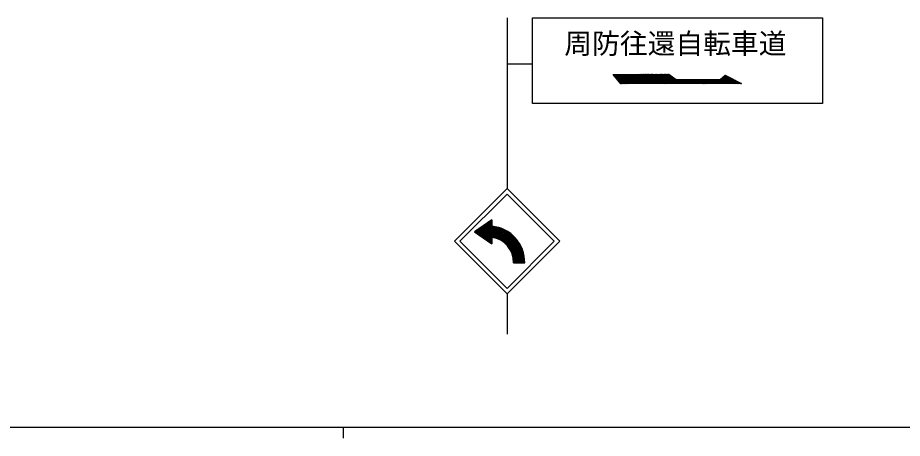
# Model space of a CAD drawing. Units: millimetres, scale not verified. Extents: x 40000 to 680000, y 20000 to 380000.
# Drawn here: x 138716 to 218326, y 204000 to 241869 of the extents above; entities that cross this region are included whole.
import ezdxf
from ezdxf.enums import TextEntityAlignment as Align

# ---------------------------------------------------------------- set-up
doc = ezdxf.new("R2010")
doc.units = ezdxf.units.MM
doc.header["$LTSCALE"] = 1000
doc.layers.add('M-STR-STRC', color=7, linetype='Continuous', lineweight=25)
doc.layers.add('M-TTL-BAND', color=7, linetype='Continuous', lineweight=25)
doc.styles.add('ＭＳ ゴシック', font='')
doc.styles.get('ＭＳ ゴシック').set_extended_font_data('MS Gothic')

msp = doc.modelspace()

# ---------------------------------------------------------------- linework, layer by layer
at = {"layer": 'M-STR-STRC'}
for p, q in [((182757, 241869), (182757, 226479)), ((182757, 237706), (185032, 237706)), ((192315, 236728), (192344, 236756)), ((192331, 236756), (193110, 235928)), ((192369, 236666), (192466, 236757)), ((192423, 236603), (192588, 236758)), ((192444, 236757), (193224, 235928)), ((192477, 236540), (192709, 236758)), ((192532, 236478), (192831, 236759)), ((192557, 236757), (193337, 235928)), ((192586, 236415), (192952, 236760)), ((192640, 236353), (193074, 236761)), ((192670, 236758), (193451, 235928)), ((192695, 236290), (193196, 236761)), ((192749, 236227), (193317, 236762)), ((192783, 236759), (193564, 235928)), ((192803, 236165), (193439, 236763)), ((192857, 236102), (193561, 236763)), ((192896, 236759), (193678, 235928)), ((192912, 236040), (193682, 236764)), ((192966, 235977), (193804, 236765)), ((193009, 236760), (193791, 235929)), ((193034, 235928), (193925, 236766)), ((193122, 236761), (193905, 235929)), ((193155, 235928), (194047, 236766)), ((193235, 236761), (194018, 235929)), ((193276, 235928), (194169, 236767)), ((193348, 236762), (194132, 235929)), ((193397, 235928), (194290, 236768)), ((193461, 236763), (194245, 235929)), ((193518, 235928), (194412, 236769)), ((193574, 236763), (194359, 235929)), ((193639, 235928), (194534, 236769)), ((193687, 236764), (194472, 235929)), ((193760, 235929), (194655, 236770)), ((193800, 236765), (194586, 235930)), ((193881, 235929), (194777, 236771)), ((193913, 236766), (194699, 235930)), ((194002, 235929), (194899, 236771)), ((194026, 236766), (194813, 235930)), ((194123, 235929), (195020, 236772)), ((194139, 236767), (194926, 235930)), ((194244, 235929), (195142, 236773)), ((194252, 236768), (195040, 235930)), ((194365, 236768), (195153, 235930)), ((194366, 235929), (195263, 236774)), ((194478, 236769), (195267, 235931)), ((194487, 235930), (195385, 236774)), ((194591, 236770), (195380, 235931)), ((194608, 235930), (195507, 236775)), ((194704, 236770), (195494, 235931)), ((194729, 235930), (195628, 236776)), ((194817, 236771), (195607, 235931)), ((194850, 235930), (195750, 236777)), ((194930, 236772), (195721, 235931)), ((194971, 235930), (195872, 236777)), ((195043, 236772), (195834, 235931)), ((195092, 235930), (195993, 236778)), ((195156, 236773), (195948, 235932)), ((195213, 235931), (196115, 236779)), ((195270, 236774), (196061, 235932)), ((195334, 235931), (196236, 236779)), ((195383, 236774), (196175, 235932)), ((195455, 235931), (196358, 236780)), ((195496, 236775), (196288, 235932)), ((195576, 235931), (196480, 236781)), ((195609, 236776), (196402, 235932)), ((195697, 235931), (196601, 236782)), ((195722, 236776), (196515, 235932)), ((195818, 235931), (196723, 236782)), ((195835, 236777), (196629, 235932)), ((195939, 235932), (196845, 236783)), ((195948, 236778), (196742, 235933)), ((196060, 235932), (196966, 236784)), ((196061, 236778), (196856, 235933)), ((196174, 236779), (196969, 235933)), ((196181, 235932), (197088, 236785)), ((196287, 236780), (197083, 235933)), ((196302, 235932), (197210, 236785)), ((196400, 236780), (197196, 235933)), ((196423, 235932), (197326, 236781)), ((196513, 236781), (197310, 235933)), ((196544, 235932), (197393, 236730)), ((196626, 236782), (197423, 235934)), ((196665, 235933), (197460, 236680)), ((196739, 236782), (197537, 235934)), ((196786, 235933), (197527, 236629)), ((196852, 236783), (197650, 235934)), ((196907, 235933), (197594, 236579)), ((196965, 236784), (197764, 235934)), ((197028, 235933), (197661, 236528)), ((197078, 236784), (197877, 235934)), ((197149, 235933), (197728, 236478)), ((197191, 236785), (197991, 235934)), ((197304, 236786), (198104, 235934)), ((197656, 236532), (198218, 235935)), ((201628, 235939), (202416, 236680)), ((201749, 235940), (202494, 236640)), ((201870, 235940), (202572, 236600)), ((201991, 235940), (202650, 236559)), ((202112, 235940), (202728, 236519)), ((202129, 236489), (202644, 235941)), ((202192, 236542), (202757, 235941)), ((202233, 235940), (202806, 236479)), ((202255, 236596), (202871, 235941)), ((202318, 236650), (202984, 235941)), ((202391, 236693), (203098, 235941)), ((202612, 236579), (203211, 235942)), ((202833, 236464), (203325, 235942)), ((197270, 235933), (197795, 236427)), ((197391, 235934), (197862, 236376)), ((197512, 235934), (197929, 236326)), ((197633, 235934), (198013, 236290)), ((197754, 235934), (198134, 236291)), ((197876, 235934), (198256, 236292)), ((197997, 235934), (198378, 236293)), ((197997, 236290), (198331, 235935)), ((198110, 236291), (198445, 235935)), ((198118, 235935), (198499, 236294)), ((198223, 236292), (198558, 235935)), ((198239, 235935), (198621, 236294)), ((198336, 236292), (198672, 235935)), ((198360, 235935), (198743, 236295)), ((198449, 236293), (198785, 235935)), ((198481, 235935), (198865, 236296)), ((198562, 236294), (198899, 235936)), ((198602, 235935), (198986, 236297)), ((198674, 236295), (199012, 235936)), ((198723, 235935), (199108, 236298)), ((198787, 236295), (199125, 235936)), ((198844, 235936), (199230, 236298)), ((198900, 236296), (199239, 235936)), ((198965, 235936), (199351, 236299)), ((199013, 236297), (199352, 235936)), ((199086, 235936), (199473, 236300)), ((199126, 236298), (199466, 235936)), ((199207, 235936), (199595, 236301)), ((199239, 236298), (199579, 235937)), ((199328, 235936), (199717, 236302)), ((199352, 236299), (199693, 235937)), ((199449, 235936), (199838, 236302)), ((199465, 236300), (199806, 235937)), ((199570, 235937), (199960, 236303)), ((199578, 236301), (199920, 235937)), ((199691, 235937), (200082, 236304)), ((199691, 236301), (200033, 235937)), ((199804, 236302), (200147, 235937)), ((199812, 235937), (200203, 236305)), ((199917, 236303), (200260, 235937)), ((199933, 235937), (200325, 236306)), ((200030, 236304), (200374, 235938)), ((200054, 235937), (200447, 236306)), ((200143, 236304), (200487, 235938)), ((200175, 235937), (200569, 236307)), ((200256, 236305), (200601, 235938)), ((200296, 235938), (200690, 236308)), ((200369, 236306), (200714, 235938)), ((200417, 235938), (200812, 236309)), ((200481, 236307), (200828, 235938)), ((200538, 235938), (200934, 236310)), ((200594, 236307), (200941, 235938)), ((200659, 235938), (201056, 236311)), ((200707, 236308), (201055, 235939)), ((200780, 235938), (201177, 236311)), ((200820, 236309), (201168, 235939)), ((200901, 235938), (201299, 236312)), ((200933, 236310), (201282, 235939)), ((201022, 235939), (201421, 236313)), ((201046, 236310), (201395, 235939)), ((201143, 235939), (201542, 236314)), ((201159, 236311), (201509, 235939)), ((201264, 235939), (201664, 236315)), ((201272, 236312), (201622, 235939)), ((201385, 236313), (201736, 235939)), ((201386, 235939), (201786, 236315)), ((201498, 236313), (201849, 235940)), ((201507, 235939), (201908, 236316)), ((201611, 236314), (201963, 235940)), ((201724, 236315), (202076, 235940)), ((201837, 236316), (202190, 235940)), ((201939, 236327), (202303, 235940)), ((202002, 236381), (202417, 235940)), ((202066, 236435), (202530, 235941)), ((202354, 235940), (202884, 236438)), ((202475, 235941), (202962, 236398)), ((202596, 235941), (203040, 236358)), ((202717, 235941), (203118, 236318)), ((202838, 235941), (203196, 236277)), ((202959, 235941), (203274, 236237)), ((203054, 236350), (203438, 235942)), ((203080, 235941), (203351, 236197)), ((203201, 235942), (203429, 236156)), ((203275, 236236), (203552, 235942)), ((203322, 235942), (203507, 236116)), ((203443, 235942), (203585, 236076)), ((203496, 236122), (203665, 235942)), ((203564, 235942), (203663, 236035)), ((203685, 235942), (203741, 235995)), ((203718, 236007), (203779, 235942)), ((203806, 235942), (203819, 235955)), ((178020, 221741), (182757, 226479)), ((182757, 226479), (187495, 221741)), ((178515, 221741), (182757, 225984)), ((182757, 225984), (187000, 221741)), ((181386, 223678), (179822, 222592)), ((179956, 222500), (180563, 223107)), ((180039, 222442), (181026, 223429)), ((180122, 222384), (181386, 223647)), ((180206, 222326), (181386, 223505)), ((180289, 222268), (181386, 223364)), ((181386, 221858), (180311, 222932)), ((180373, 222210), (181386, 223223)), ((181386, 221999), (180395, 222990)), ((180456, 222152), (181398, 223094)), ((181445, 222081), (180478, 223048)), ((180540, 222094), (181526, 223080)), ((181621, 222047), (180561, 223106)), ((180623, 222036), (181648, 223061)), ((181820, 221989), (180645, 223164)), ((180707, 221978), (181767, 223038)), ((182057, 221894), (180728, 223222)), ((180790, 221920), (181882, 223012)), ((182397, 221695), (180812, 223280)), ((180874, 221862), (181994, 222982)), ((184343, 219890), (180895, 223338)), ((180957, 221804), (182102, 222949)), ((184338, 220036), (180979, 223396)), ((181040, 221746), (182207, 222913)), ((181386, 223131), (181062, 223454)), ((181386, 223272), (181146, 223512)), ((181386, 223413), (181229, 223570)), ((181386, 223555), (181313, 223628)), ((181386, 223678), (181386, 223095)), ((184327, 220189), (181425, 223091)), ((184306, 220351), (181586, 223071)), ((184275, 220524), (181759, 223040)), ((184231, 220709), (181944, 222996)), ((184169, 220913), (182148, 222934)), ((179822, 222592), (181386, 221506)), ((179872, 222558), (180100, 222786)), ((180221, 222315), (179894, 222642)), ((180684, 221994), (179977, 222700)), ((181147, 221672), (180061, 222758)), ((181386, 221575), (180144, 222816)), ((181386, 221716), (180228, 222874)), ((181507, 222071), (182310, 222874)), ((181623, 222046), (182409, 222832)), ((181735, 222016), (182506, 222787)), ((181842, 221982), (182600, 222740)), ((181944, 221943), (182692, 222690)), ((182043, 221900), (182781, 222638)), ((182138, 221853), (182868, 222584)), ((182229, 221803), (182952, 222527)), ((182317, 221749), (183035, 222468)), ((184081, 221142), (182378, 222846)), ((182401, 221692), (183115, 222406)), ((182482, 221632), (183193, 222342)), ((182560, 221568), (183268, 222277)), ((182634, 221501), (183342, 222209)), ((183947, 221417), (182652, 222712)), ((182706, 221431), (183413, 222138)), ((183692, 221814), (183050, 222456)), ((178020, 221741), (182757, 217003)), ((178515, 221741), (182757, 217498)), ((181124, 221688), (181386, 221950)), ((181207, 221630), (181386, 221808)), ((181291, 221572), (181386, 221667)), ((181374, 221514), (181386, 221525)), ((181386, 222090), (181386, 221506)), ((182757, 217498), (187000, 221741)), ((182757, 217003), (187495, 221741)), ((182774, 221358), (183482, 222066)), ((182839, 221282), (183549, 221991)), ((182901, 221202), (183613, 221915)), ((182959, 221119), (183676, 221836)), ((183015, 221033), (183736, 221754)), ((183067, 220944), (183794, 221671)), ((183115, 220851), (183849, 221585)), ((183159, 220754), (183903, 221497)), ((183200, 220653), (183953, 221406)), ((184308, 219784), (182931, 221161)), ((184166, 219784), (183129, 220822)), ((184025, 219784), (183224, 220585)), ((183236, 220548), (184002, 221313)), ((183268, 220438), (184047, 221218)), ((183295, 220324), (184091, 221119)), ((183317, 220204), (184131, 221018)), ((183333, 220079), (184169, 220914)), ((183341, 219946), (184203, 220807)), ((183342, 219805), (184234, 220697)), ((183463, 219784), (184262, 220584)), ((183883, 219784), (183282, 220386)), ((183742, 219784), (183316, 220210)), ((183601, 219784), (183335, 220049)), ((183342, 219784), (184342, 219784)), ((183459, 219784), (183343, 219901)), ((183604, 219784), (184287, 220467)), ((183745, 219784), (184307, 220346)), ((183887, 219784), (184323, 220221)), ((184028, 219784), (184335, 220091)), ((184170, 219784), (184342, 219956)), ((184311, 219784), (184342, 219815)), ((182757, 217003), (182757, 213368))]:
    msp.add_line(p, q, dxfattribs=at)
for points in [[(211149, 234157), (185032, 234157), (185032, 241869), (211149, 241861)], [(197319, 236786), (197977, 236290), (201926, 236316), (202377, 236700), (203843, 235942), (193009, 235927), (192291, 236756)]]:
    msp.add_lwpolyline(points, close=True, dxfattribs=at)
for radius, start, end in [(3242, 358.56476, 84.95584), (2242, 357.9245, 82.69614)]:
    msp.add_arc((181100, 219865), radius, start, end, dxfattribs=at)
at = {"layer": 'M-TTL-BAND'}
for p, q in [((40000, 205000), (579000, 205000)), ((168000, 205000), (168000, 204000))]:
    msp.add_line(p, q, dxfattribs=at)

# ---------------------------------------------------------------- texts
at = {"layer": 'M-STR-STRC', "style": 'ＭＳ ゴシック'}
msp.add_text('周防往還自転車道', height=1833, dxfattribs=at).set_placement((197906, 238074), align=Align.BOTTOM_CENTER)

doc.saveas('drawing.dxf')
